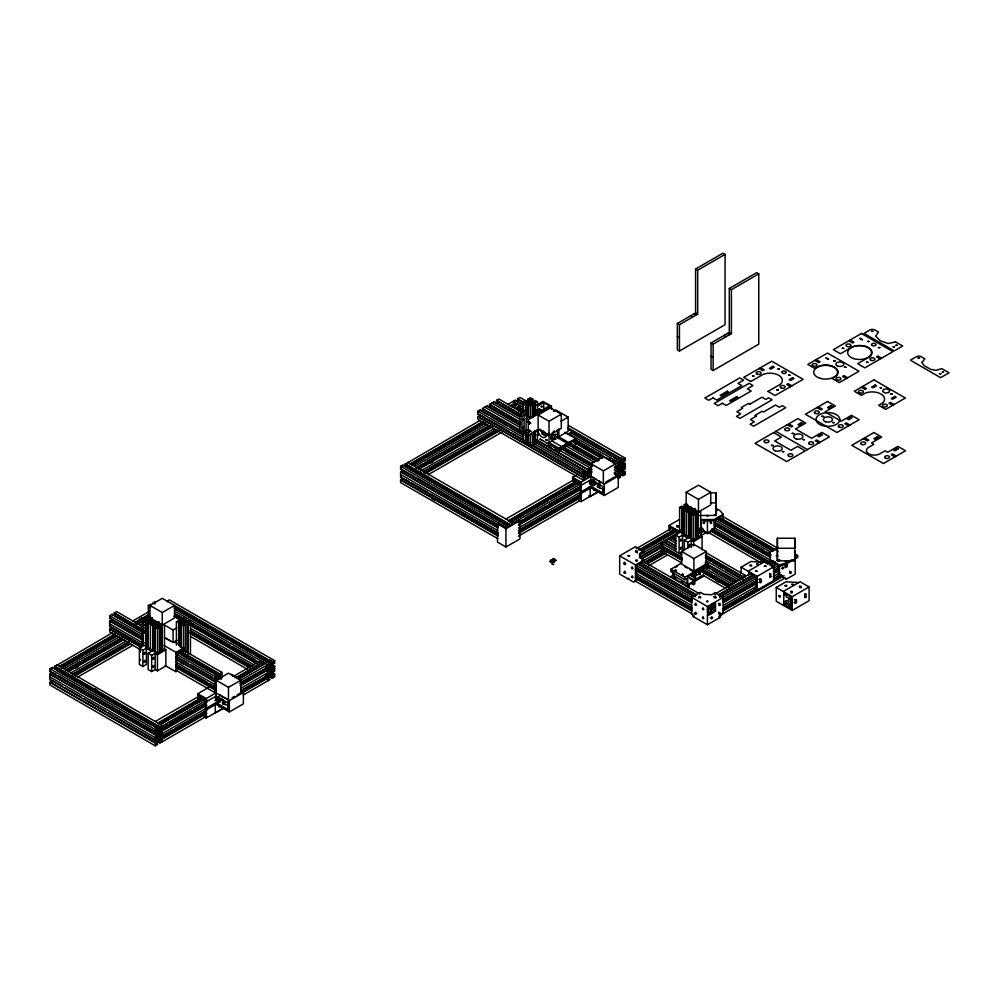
<?xml version="1.0" encoding="UTF-8"?>
<svg xmlns="http://www.w3.org/2000/svg" width="999" height="999" viewBox="0 0 999 999"><rect width="100%" height="100%" fill="white"/><g stroke="black" fill="none" stroke-linecap="round" stroke-linejoin="round"><path stroke-width="1.5" d="M142.358 644.917L142.358 632.941L144.768 631.555M174.138 607.991L270.005 663.348L269.031 665.047L270.08 665.634L273.239 662.624L162.263 598.339L149.975 605.431L149.987 622.227M162.263 625.099L162.263 612.537L174.55 605.431L174.55 618.006L162.263 625.099L149.475 617.594L138.574 623.488M173.077 642.569L173.077 630.007L176.761 627.872M184.49 650.786L184.49 647.539L176.061 652.397L176.061 671.865L165.272 665.634M176.761 670.641L176.761 652.809M197.752 698.214L197.752 693.718L208.529 687.487M198.451 697.901L198.451 694.929M205.469 716.82L205.469 698.988M203.771 716.658L206.169 718.044L206.169 698.588L216.009 692.906L229.345 700.611L243.381 692.507L243.381 703.858L229.345 711.962L216.009 704.258M215.297 697.564L216.009 700.811L216.009 697.976L218.631 696.453M206.169 701.822L216.009 696.153L216.009 692.906M216.184 692.806L216.184 680.244L228.471 673.139L240.759 680.244L240.759 692.806L237.063 694.929M216.184 680.244L228.471 687.337L228.471 699.899L219.867 694.929M229.345 711.962L229.345 700.611M239.872 681.281L239.872 679.12L231.456 674.263M575.686 444.068L575.686 438.511L558.841 448.239L549.013 442.557L549.013 433.316M549.013 442.557L551.823 440.934L551.823 433.279M557.43 429.657L557.43 437.699L558.841 436.888L568.668 442.557M558.841 451.011L558.841 448.239M558.841 436.888L558.841 428.846M559.54 451.348L559.54 448.638M563.224 446.516L563.224 445.704M565.684 445.092L565.684 444.28M553.434 411.426L555.856 410.027L568.144 417.12L568.144 431.306L559.677 436.201M572.627 480.269L572.627 477.285L576.673 474.95M573.339 481.468L573.339 478.496M574.987 443.781L574.987 439.722L559.365 448.738L559.365 450.362L564.11 448.638L564.11 447.627L566.733 446.103L566.733 444.48M580.357 500.387L580.357 482.554M578.646 500.212L581.056 501.598L581.056 482.142L590.884 476.473L604.233 484.165L618.269 476.061L618.269 487.412L604.233 495.516L590.884 487.824L590.884 486.201L602.822 493.094L602.822 486.6L590.884 479.707L581.056 485.389M590.884 481.53L590.184 481.131L590.884 484.378L590.884 481.53L593.518 480.019M590.884 479.707L590.884 476.473M615.646 476.373L615.646 463.798L603.346 456.705L591.058 463.798L591.058 476.373L595.978 479.208M603.346 483.466L603.346 470.891L591.058 463.798M604.233 495.516L604.233 484.165M643.543 552.584L643.543 551.373L635.464 546.703L619.667 555.831L619.667 574.075L633.703 582.18L636.513 580.556L636.513 574.475M644.243 561.101L644.243 559.877L640.734 557.854L640.022 553.396L643.543 551.373M677.334 336.688L677.334 349.837L679.432 351.049L725.074 324.7L725.074 254.408L722.976 253.197L695.591 269.006L695.591 312.937L677.334 323.489L677.334 336.688L679.432 337.912L679.432 351.049M684.24 507.867L684.24 504.757L685.676 504.445L698.463 511.95L710.751 504.857L710.751 492.282L698.463 485.189L686.176 492.282L686.188 505.956L684.078 507.18L681.992 507.18L681.992 506.056L679.607 507.43L679.607 532.38M698.463 511.95L698.463 499.375L710.751 492.282M710.476 531.768L707.429 533.528L707.429 519.93M711.038 356.156L711.038 369.293L713.136 370.504L758.778 344.156L758.778 273.863L756.68 272.652L729.295 288.461L729.295 332.405L711.038 342.944L711.038 356.156L713.149 357.367L713.136 370.504M715.159 593.93L715.159 592.719L723.239 597.377L723.239 611.563L719.717 617.644L707.429 624.737L693.393 616.633L691.633 613.598L691.633 597.377L700.411 592.307L703.92 594.343L711.65 594.742L715.159 592.719M699.712 515.509L716.121 515.434L716.121 492.844L710.326 492.844M770.279 563.598L770.279 560.889M770.279 553.196L770.279 551.972L778.109 547.452M794.767 538.249L794.767 560.839L777.384 560.839L777.384 538.249L794.767 538.249L794.767 548.276L777.384 548.276L777.384 538.249M794.155 559.677L795.204 561.913L795.204 574.075L786.425 579.133L778.358 573.663L778.358 565.559L771.328 561.5M785.027 564.135L785.027 567.782L787.137 566.57L787.137 562.924M778.358 573.663L779.407 574.275L779.407 566.158L786.076 564.135L786.076 562.924L779.407 564.947L770.279 559.677M154.907 604.108L154.92 602.909L152.959 602.909L155.345 601.523M157.005 626.286L157.03 621.952L154.608 621.69L154.608 624.812M182.992 623.438L182.48 618.818L181.044 619.118L181.044 622.24M529.957 404.982L529.458 398.801L528.009 399.101L528.009 402.222M553.97 561.525L554.395 560.914L552.959 562.762L551.698 562M553.958 559.989C549.937 558.953 555.007 560.576 554.008 562.15M676.261 570.367C672.102 571.628 678.646 571.341 675.424 570.117M682.317 575.087C680.019 574.313 685.589 575.511 682.454 574.175M675.112 570.991L676.136 570.591M529.408 423.788L529.957 422.565L528.971 423.751M529.707 430.806C530.619 431.855 529.595 429.395 528.733 431.056M529.982 430.844L529.033 432.018L529.857 431.068M674.887 570.304L674.962 571.128M676.335 570.616L674.737 570.816M682.729 574.225C683.004 576.073 682.367 574.662 683.154 574.65M555.344 559.765L551.873 562.312L552.959 562.762M552.222 562.1L551.773 562.325M529.857 422.964L529.158 422.402L529.882 422.415M552.085 562.2L552.959 562.362M789.897 572.852L790.646 573.538L791.42 572.202L790.846 571.678L789.784 572.789L789.784 571.066M152.335 618.006L152.36 621.291M546.091 440.172L546.066 439.523M547.002 440.097L546.416 440.646M632.255 566.92C633.741 572.015 629.32 565.259 632.804 568.331M632.33 575.899C633.578 580.731 629.47 574.4 632.829 577.185M703.184 607.867C704.657 612.961 700.237 606.206 703.721 609.278M703.184 616.783C704.682 622.027 700.224 615.022 703.721 618.194M529.732 422.302L528.683 423.064L529.907 422.577M529.882 430.519C527.659 431.218 530.756 429.682 529.17 432.005M529.92 422.877L529.083 423.776L529.807 422.54M529.695 431.543L529.07 432.018M681.768 581.98L682.879 582.342L682.879 581.605M682.03 575.099L683.241 574.949L682.929 574.275M801.011 587.862L800.486 587.337M140.359 651.223L140.359 652.235M140.359 659.328L140.359 660.339M528.733 423.264L529.183 422.39M528.733 431.368L529.72 430.419M554.395 561.775L554.008 560.938M683.328 574.825L682.704 575.087M529.557 423.226L529.695 422.552L529.545 423.214M529.557 431.331L529.545 431.318M745.316 576.923L744.655 575.199L743.905 575.899M528.808 423.027L529.757 422.352M703.733 522.477C703.945 526.011 706.243 519.255 702.834 523.176M703.771 522.489L703.771 521.228M719.168 613.274L718.855 612.1M719.23 613.311C719.043 616.77 721.753 610.539 718.855 613.661M544.555 432.067L542.932 431.131M50.937 674.7L51.973 672.889L157.293 733.691L155.732 735.813L155.732 734.677L49.95 674.138L49.95 679.645L159.915 743.131L206.855 716.021M50.937 682.804L51.973 680.993M111.651 619.78L110.614 621.59L109.64 621.028L109.64 626.535L140.697 644.467M157.205 741.046L159.915 742.607L160.889 742.032L159.84 740.833L157.73 742.057L156.681 743.855L157.667 744.43L155.27 745.803L49.95 685.002L49.95 682.242L155.732 742.781L155.732 743.918L157.293 741.807L157.293 739.372L156.256 738.748L155.27 740.459L155.732 734.677M265.372 668.256L268.082 669.817L268.082 670.953L269.643 668.831L269.643 666.395L268.606 665.784L268.082 667.22L240.609 683.079M265.372 676.36L268.082 677.921L268.082 679.058L269.643 676.935L269.643 674.512L268.606 673.888L268.082 675.324L240.609 691.183M401.586 472.252L402.622 470.442L498.489 525.786M478.821 417.12L479.857 415.309L528.471 443.369M517.957 401.423L518.993 399.612M590.184 473.301L590.184 476.061L587.799 477.447L588.786 475.736L587.724 475.149L585.626 476.373L584.565 478.171L585.551 478.733L583.166 480.119L477.834 419.305L477.834 416.546L584.153 477.934L585.189 473.676L584.153 473.064L583.166 474.762L531.855 445.142M616.033 465.809L618.731 467.37L618.731 468.506L620.292 466.383L620.292 463.948L619.255 463.336L618.731 464.772L614.223 467.37M615.571 474.7L618.731 472.877L619.255 471.441L620.292 472.065L620.292 474.488L618.731 476.61L618.731 475.474L616.033 473.913M662.337 549.025L663.373 547.215L682.28 558.129M549.9 561.326L551.735 562.762L549.9 561.326L553.271 558.566L556.043 560.164L554.008 561.75M55.569 666.67L54.508 668.481L159.84 729.282L160.889 726.872L159.915 727.447L54.583 666.633L112.338 632.767M51.349 683.054L52.41 681.243M111.039 621.84L112.088 620.029M111.039 629.944L112.088 628.146M157.205 732.941L159.915 734.49L160.889 733.316L159.84 732.729L157.73 733.953L156.681 736.363L157.667 735.788L156.681 738.024L157.73 738.611L159.84 737.399L160.889 734.977L159.915 735.551L157.205 733.99M178.184 652.497L217.345 675.099L216.358 676.81L217.42 677.397L219.518 676.173L220.579 673.763L219.593 674.337L180.432 651.723M273.239 670.117L272.252 670.691L273.239 668.456L272.19 667.869L270.08 669.08L269.031 671.503L270.005 670.928L269.031 673.164L270.08 673.751L272.19 672.527L273.239 670.117L269.555 668.069M482.405 410.901L483.454 409.091L482.48 408.529L487.25 405.769L519.655 424.475M517.507 401.173L518.568 399.363L517.582 398.801L519.967 397.415L529.957 403.246L529.982 404.458L528.009 404.458L528.009 416.92M536.488 440.234L587.799 469.855L588.786 469.293L587.724 471.703L585.626 472.927L584.565 472.34L585.551 470.629L583.166 472.015L531.855 442.382M621.191 458.004L623.888 459.565L622.839 461.975L620.729 463.186L619.68 462.599L620.666 460.901L603.346 470.891M620.204 465.621L622.901 467.182L623.888 466.009L622.839 465.422L620.729 466.633L619.68 469.055L620.666 468.481L619.68 470.716L620.729 471.303L622.839 470.079L623.888 467.669L622.901 468.244L620.204 466.683M665.921 542.807L666.97 540.996M662.762 549.275L663.811 547.464M674 536.95L672.939 538.748L675.649 540.309M528.858 430.806L529.907 430.681M526.972 421.516L526.972 422.565M526.972 429.62L526.972 430.669M711.45 617.744C714.697 615.983 709.877 621.615 711.688 616.783M711.488 617.757L710.751 618.418M594.942 481.143L593.693 481.331L593.843 480.656M637.462 552.897L635.976 552.035M676.947 527.022L678.583 527.022M715.796 510.302L717.357 510.427L715.871 510.651M674.837 577.709L675.674 578.334L675.861 577.547M698.651 597.827C703.92 596.091 695.504 596.091 700.761 597.827M714.11 597.827L716.208 597.827M777.634 556.056L776.161 555.831L777.721 555.706M792.332 592.694L790.796 592.931M529.345 430.606L529.807 430.644M718.868 604.82C722.639 601.435 718.693 609.253 718.868 603.096M537.824 435.552L537.574 434.315M546.091 439.56L547.04 440.084M696.815 613.748L695.704 613.274L695.853 612.087M530.194 422.789L530.831 423.164L530.157 422.877M799.65 587.537L800.511 587.275M219.343 705.781L219.081 707.067L219.792 705.818M228.247 701.822L227.585 701.822L228.309 702.035M703.221 531.093L707.429 533.528L715.159 528.259L715.159 520.154L722.177 516.096M708.141 533.129L715.159 528.259M695.591 269.006L697.689 270.217L725.074 254.408M142.707 637.712L109.64 618.431L109.64 615.671L112.025 614.298L144.43 633.004M143.981 630.681L114.273 612.999L116.658 611.625L145.017 627.996M114.273 613.523L115.247 612.961L114.198 615.372L143.906 632.517M110.614 616.733L110.09 618.169L142.495 636.875M523.751 440.459L477.834 413.961L477.834 411.201L480.232 409.827L524.263 435.064M520.554 422.927L489.498 404.47L494.268 401.71L519.93 416.521M520.829 414.972L496.515 400.412L498.901 399.038L521.865 412.287M479.245 410.914L480.232 410.352L488.324 415.022M486.263 406.868L487.25 406.293L519.655 425M489.498 404.995L490.484 404.433L489.423 406.843L520.479 424.775M493.294 402.809L494.268 402.247L518.581 416.271M496.515 400.949L497.502 400.374L496.453 402.784L519.405 416.046M110.614 624.837L109.64 626.535M477.834 413.961L485.052 417.594M148.501 621.291L148.327 605.581L150.712 604.195L150.712 605.332M140.697 649.825L109.64 631.892L109.64 629.133L141.146 646.803M157.293 733.691L157.293 731.268L156.256 730.644L155.27 732.342L49.95 671.54L49.95 668.781L52.335 667.407L157.667 728.209L156.681 729.919L157.73 730.506L159.84 729.282M132.592 621.066L148.789 611.713M497.827 525.224L400.599 469.093L400.599 466.333L402.984 464.96L508.316 526.286L501.56 522.39M405.232 463.661L510.564 524.999L405.232 464.185L480.544 420.179M507.542 404.595L515.334 400.087L524.263 405.07M54.583 666.633L55.569 666.071M431.343 481.855L402.984 465.484L402.01 466.658M405.232 464.185L406.218 463.623L405.169 466.034L509.14 526.061M514.348 401.186L515.334 400.624L523.439 405.294M139.398 619.293L142.095 617.732M49.95 671.54L55.807 674.387M115.085 633.928L59.353 666.633L114.723 634.665M134.977 622.452L148.476 614.647M400.599 469.093L414.56 476.623M482.929 421.566L410.015 464.185L482.929 422.09M509.94 405.969L515.334 402.847L511.288 405.719M134.977 622.976L148.476 615.184M60.777 667.694L116.146 635.739M136.401 624.038L148.551 617.02M411.426 465.247L484.353 423.151M512.699 406.78L515.409 405.219L514.348 402.809M116.97 635.439L61.601 667.931L81.856 656.231M137.225 623.751L148.027 617.507M497.827 533.329L400.599 477.197L400.599 471.69L498.276 527.547M485.177 422.852L412.262 465.484M512.187 407.267L517.582 404.145L513.536 407.018M143.406 645.529L143.406 620.579L145.792 619.205L145.792 620.329L147.877 620.329L149.987 619.105M150.424 616.52L148.039 617.906L148.039 621.016M84.565 654.682L100.762 645.317M103.471 643.768L116.97 635.963M414.96 463.923L424.413 458.466M427.11 456.905L485.177 423.389M523.376 414.248L523.376 401.773L525.761 400.399L525.761 401.536L527.859 401.523L529.957 400.312M528.009 399.101L530.407 397.727L532.792 399.101L532.792 402.222M148.039 648.201L148.039 623.251L150.012 623.251L149.987 622.052L147.877 620.829L145.267 621.128L146.254 621.69L146.254 646.64M63.998 668.781L119.356 636.813M139.61 625.124L147.715 620.441M414.647 466.333L487.562 424.238M514.572 408.641L519.967 405.519L519.967 408.279L517.27 409.84M146.254 621.69L143.406 620.579M523.376 401.773L526.223 402.897L526.223 415.372M530.844 404.982L530.819 399.101L532.792 399.101M66.234 669.717L79.745 661.925M82.442 660.364L98.651 650.998M101.349 649.45L121.603 637.749M141.858 626.061L144.555 624.5M418.244 466.483L422.29 464.148M424.987 462.587L453.346 446.216M456.043 444.655L488.461 425.949M49.95 679.645L50.412 678.246M65.347 670.754L122.053 638.011M140.959 627.097L145.017 624.762M400.599 477.197L409.165 481.618M415.996 468.306L490.259 425.437M66.021 670.541L122.74 637.799M416.683 468.094L489.597 425.999M154.608 621.69L155.594 621.128L152.972 620.829L150.861 622.052L150.849 623.251L152.36 622.989L153.272 623.513L152.822 624.387L154.907 624.375L157.005 623.164M534.577 415.372L534.577 402.897L535.564 402.322L532.942 402.035L530.844 403.246L530.819 404.458L532.792 404.458L532.792 416.92M67.582 671.528L122.952 639.572M418.244 469.08L492.507 426.211M68.044 671.79L124.763 639.048M497.827 538.686L400.599 482.554L400.599 479.795L498.276 535.664M418.693 469.343L491.608 427.247M152.822 623.251L150.424 624.637L150.424 649.575M75.687 667.981L78.397 666.433M430.394 463.199L433.091 461.638M729.295 288.461L731.393 289.685L758.778 273.863M528.009 404.458L530.407 405.831L532.792 404.458M534.577 402.897L537.425 401.773L537.425 414.248M520.566 414.897L520.566 411.95L521.977 411.138L524.088 412.362M155.057 652.26L155.057 627.31L157.03 627.31L157.005 626.098L154.907 624.887L152.285 625.174L153.272 625.749L153.272 650.699M70.742 672.989L126.111 641.033M420.042 471.328L494.318 428.446M153.272 625.749L148.039 623.251M527.247 432.829L524.088 431.006L521.977 432.217L519.867 431.006L519.867 414.785L522.677 413.174L520.566 411.95M536.426 405.232L543.044 401.411L551.46 406.281L551.46 409.228M72.989 673.925L128.347 641.957M423.638 471.478L470.904 444.193M473.601 442.632L495.204 430.157M72.09 674.962L128.809 642.22M424.1 471.74L497.015 429.645M537.524 406.218L543.743 402.634L549.363 405.869L537.425 412.762M72.777 674.762L129.495 642.02M423.426 472.315L496.341 430.207M677.334 323.489L679.432 324.7L697.689 314.161L697.689 270.217M161.626 650.699L161.626 625.749L162.612 625.174L159.99 624.887L157.892 626.098L157.867 627.31L159.84 627.31L159.84 652.26M519.867 414.785L521.977 416.009L524.088 414.785L528.296 417.22L526.186 418.444L525.761 443.693L525.761 431.218M162.612 624.088L159.99 624.375L157.892 623.164L157.867 621.952M74.338 675.736L129.708 643.781M424.987 473.289L499.263 430.419M74.8 675.998L130.532 643.831M425.449 473.551L498.738 431.243M155.057 627.31L157.455 628.683L159.84 627.31M77.497 677.197L132.855 645.242M428.146 474.75L502.422 431.88M176.411 645.179L176.411 621.79L178.796 620.416L178.796 621.553L180.881 621.54L182.992 620.329M181.044 619.118L183.429 617.744L185.814 619.118L185.814 652.534M537.425 413.574L530.407 417.632L523.376 413.574M526.186 418.444L528.296 419.655L551.46 406.281M181.044 646.303L181.044 624.475L183.004 624.475L182.992 623.264L180.881 622.052L178.272 622.34L179.258 622.914L179.258 644.742M185.814 619.118L183.853 619.118L183.866 620.329L185.976 621.54L188.062 621.553L188.062 620.416L190.447 621.79L190.447 654.532M538.124 414.997L550.412 407.904L561.301 414.185L561.301 428.371L549.013 435.464L538.124 429.183L538.124 414.997L549.013 421.278L561.301 414.185M140.597 647.851L140.597 644.904L144.206 642.819M179.258 622.914L176.411 621.79M139.373 648.251L142.882 650.274L146.391 648.251L146.391 664.46L142.882 666.495L139.373 664.46L139.373 648.251L142.882 646.216L140.597 644.904M181.044 624.475L183.429 625.849L185.814 624.475L183.853 624.475L183.866 623.264L185.976 622.052L188.586 622.34L187.612 622.914L187.612 652.534M190.447 621.79L187.612 622.914M143.406 644.904L157.455 653.009L164.473 648.95L165.871 649.762L165.871 665.983L157.455 670.853L155.17 669.53L151.661 671.553L148.152 669.53L148.152 653.309L151.661 651.286L146.391 648.251M530.407 433.841L537.425 429.795M526.186 434.652L528.296 435.876L539.885 429.183M174.301 641.857L176.761 640.446M177.322 640.322L174.65 641.857L180.794 645.404M148.152 653.309L151.661 655.344L155.17 653.309L157.455 654.632L165.871 649.762M560.889 421.316L568.144 417.12M547.077 433.541L544.617 434.965L542.107 433.504M529.982 444.992L528.009 444.992L528.009 435.639M534.577 430.956L534.577 443.431L535.564 442.869M532.792 432.517L532.792 444.992L530.407 446.366L530.407 433.891M534.577 443.431L537.425 442.32L537.425 429.845M711.038 342.944L713.136 344.156L731.393 333.616L731.393 289.685M567.444 434.353L572.352 431.518L572.352 433.129L569.717 434.652L569.717 435.664M175.799 653.87L214.96 676.485L217.345 675.099M219.967 678.87L219.967 676.435L220.991 674.612L221.978 675.187L221.978 672.427L219.593 674.337M175.799 659.228L215.946 682.404M590.184 470.716L590.184 467.957L587.799 469.855M215.946 685.651L214.96 687.349L175.799 664.735M155.27 721.478L199.837 695.754M233.591 676.261L260.602 660.676M518.568 519.842L519.967 520.654L519.967 538.898L505.931 547.002L497.502 542.145L497.502 523.901L498.901 523.089M505.931 519.03L573.438 480.057M608.553 459.79L611.251 458.229M201.236 697.702L157.667 723.388L200.874 698.438M235.976 677.647L262.987 662.05L237.325 677.397M575.836 481.431L508.316 520.941M610.938 461.163L613.636 460.127L612.662 459.565M175.799 667.332L215.946 690.509M583.616 477.097L583.166 480.119M535.589 441.783L590.646 474.175L590.646 473.039L589.198 475.012L588.174 474.388L588.174 471.953L589.198 470.142L589.735 470.979L590.646 470.454L590.646 469.318L592.207 469.63M509.665 520.167L575.836 481.955M750.773 381.506L763.099 374.388A12.413 7.168 0 0 1 778.733 375.287A12.413 7.168 0 0 1 780.306 384.315L767.969 391.433M159.078 724.45L202.298 699.5M238.749 678.458L263.062 664.422L262 662.624M509.74 522.002L577.247 483.029M204.47 698.426L159.915 724.687L169.355 719.23M238.224 678.945L265.235 663.348L239.573 678.683M579.432 481.955L510.564 522.24L524.063 514.448M613.186 462.462L615.884 460.901L613.186 462.987M172.065 717.669L193.669 705.194M196.366 703.633L201.773 700.511M526.76 512.887L548.376 500.412M551.073 498.851L567.27 489.498M569.979 487.937L578.071 483.254M49.95 668.781L155.27 729.595L157.667 728.209M206.855 699.812L159.915 727.447M228.471 687.337L270.005 663.348M269.555 676.71L272.252 678.271L274.638 676.885L274.638 674.138L273.664 675.836L272.627 675.212L272.627 672.789L273.664 670.966L274.638 671.54L274.638 666.021L273.664 667.732L272.627 667.107L272.627 664.672L273.664 662.861L274.638 663.436L274.638 660.676L272.252 662.05L273.239 662.624M580.469 484.103L505.931 527.147L400.599 466.333M571.528 432.355L625.299 463.573L624.313 465.284L623.276 464.66L623.276 462.225L624.313 460.414L625.299 460.989L625.299 458.229L622.901 460.127L623.888 459.565M497.502 523.901L505.931 528.758L519.967 520.654M167.245 724.912L162.3 728.296L162.3 725.536L56.968 664.722M169.942 723.351L191.546 710.876M194.243 709.315L205.045 703.084M240.16 682.816L267.62 667.482L267.62 664.722L174.45 610.938M519.243 521.678L521.94 520.129M524.65 518.568L546.253 506.093M548.951 504.532L578.658 487.387M206.855 702.572L161.838 728.558L161.314 727.722L160.277 731.967L161.314 732.592L161.838 731.156L206.855 705.157M518.344 522.727L580.469 486.863M589.922 481.406L592.619 479.845M206.194 703.134L160.277 729.645L161.314 731.455M239.947 683.641L265.597 668.831L267.17 670.953L267.17 669.817L240.16 685.401M519.03 522.514L581.143 486.65M589.248 481.98L593.294 479.632M161.838 730.619L206.406 704.894M519.243 524.275L581.356 488.411M589.46 483.741L593.506 481.406M615.122 468.931L617.819 467.37L617.819 468.506M214.96 700.486L217.932 698.888M240.609 685.676L268.082 669.817M518.344 525.324L580.831 489.248M589.922 484.003L592.819 482.455M614.223 469.967L618.731 467.37M590.884 484.378L593.518 482.854M157.667 736.325L155.27 737.699L49.95 676.885M159.915 735.027L222.39 698.95M240.609 688.423L270.005 671.453M272.252 670.154L274.638 668.781M518.344 528.084L580.469 492.22M581.056 491.87L595.991 483.254M614.223 472.727L620.666 469.006M622.901 467.707L625.299 466.333M219.193 702.21L215.297 704.457L215.297 712.974L224.375 707.742M206.169 709.939L214.773 704.969M581.056 493.494L589.66 488.523M163.187 735.351L172.64 729.894M175.349 728.346L206.406 710.414M242.857 689.36L267.62 675.586L267.62 670.079M519.243 529.795L580.007 494.705M206.855 710.676L161.838 736.663L161.314 735.838L160.277 740.084L161.314 740.696L161.838 739.26L206.855 713.274M518.344 530.831L580.469 494.98M206.194 711.238L160.277 737.749L161.314 739.56M241.296 690.971L265.597 676.935L266.633 678.758M519.03 530.619L581.143 494.767M222.677 703.246L224.775 702.035L224.775 704.457L223.376 703.646M232.155 697.777L234.615 696.353M597.564 486.8L599.662 485.589L599.662 488.024M605.806 482.042L614.41 477.072M161.838 738.736L206.406 712.999M241.508 692.732L267.17 677.921L267.17 679.058M519.243 532.392L581.356 496.528M155.732 742.781L155.27 745.803M241.97 692.994L268.082 677.921M518.344 533.429L580.831 497.352M615.571 474.175L618.731 475.474M620.204 474.263L622.901 475.824L625.299 474.438L625.299 471.69L624.313 473.389L623.276 472.764L623.276 470.342L624.313 468.519L625.299 469.093L625.299 463.573M269.555 676.186L272.252 677.747L273.239 677.172L272.19 675.973L270.08 677.197L269.031 678.995L270.005 679.57L243.319 694.979M620.204 473.738L622.901 475.299L623.888 474.725L622.839 473.526L620.729 474.75L619.68 476.548L620.666 477.122L618.269 478.496L618.269 475.736M518.344 536.188L580.469 500.324M206.169 718.044L223.701 707.929M581.056 501.598L597.24 492.257M749.837 404.158L761.9 397.19L765.758 399.425L768.568 397.802L772.077 399.825L739.997 418.356L736.488 416.321L740.696 413.886L736.837 411.663L742.694 408.279L741.345 407.492L748.363 403.446L749.774 404.258M588.786 495.729L590.184 496.54L599.263 491.296M756.318 416.146L750.461 419.53L754.32 421.753L750.112 424.188L753.621 426.211L785.701 407.692L782.192 405.669L779.382 407.28L775.524 405.057L763.461 412.013L761.987 411.313L754.969 415.359L756.368 416.171M832.13 378.446L836.026 376.186A12.413 7.168 0 0 0 834.465 367.157A12.413 7.168 0 0 0 818.83 366.258L814.922 368.506L807.829 364.423L827.484 353.072L858.978 371.253L839.322 382.605L832.304 378.546M552.996 559.952L554.133 559.527L556.043 560.576M774.749 431.943L797.914 418.569L805.706 423.064L795.479 428.971L811.625 438.299L821.865 432.392L829.52 436.813L806.343 450.187M865.084 389.36L866.433 388.586L862.674 386.413M684.24 504.757L686.625 503.371M684.24 535.052L684.24 510.102L686.201 510.102L686.188 508.903L684.078 507.679L681.468 507.979L682.454 508.541L682.454 533.491M682.454 508.541L679.607 507.43M690.809 508.541L691.783 507.979L689.173 507.679L687.062 508.903L687.05 510.102L688.561 509.84L689.472 510.364L689.01 511.238L691.108 511.226L693.206 510.014L693.231 508.803L690.809 508.541L690.809 511.663M689.01 510.102L686.625 511.488L686.625 536.426M691.258 539.11L691.258 514.16L693.231 514.16L693.206 512.949L691.108 511.738L688.486 512.025L689.472 512.599L689.472 537.549M689.472 512.599L684.24 510.102M668.993 530.119L668.993 525.524L679.357 519.53M697.826 537.549L697.826 512.599L698.813 512.025L696.191 511.738L694.093 512.949L694.068 514.16L696.041 514.16L696.041 539.11M636.251 548.688L672.702 527.634M691.258 514.16L693.656 515.534L696.041 514.16M638.636 550.062L675.087 529.02M639.984 549.812L675.087 529.545M641.408 550.874L676.51 530.606M642.232 550.586L677.334 530.307M642.232 551.111L677.334 530.844M676.798 534.702L676.798 531.755L680.406 529.67M639.223 555.082L677.022 533.254M681.605 557.554L661.35 545.866L661.35 543.106L663.748 541.733L675.898 548.751M675.449 546.416L665.996 540.434L670.766 537.674L676.161 540.796M675.711 538.461L673.014 536.9L675.399 535.002M675.574 551.311L675.574 535.102L679.083 533.066L676.798 531.755M662.762 542.819L663.748 542.257L675.898 549.275M665.996 540.958L666.97 540.397M669.78 538.773L670.766 538.199L676.161 541.321M673.014 536.9L674 536.338M640.109 556.793L660.364 545.092M639.223 557.829L662.175 544.58M671.628 539.123L674.325 537.562M661.35 545.866L680.719 556.518M641.458 558.603L663.061 546.128M675.574 535.102L679.083 537.125L682.592 535.102L687.861 538.136L684.34 540.159L684.34 550.486M641.92 558.866L663.523 546.391M681.605 562.912L661.35 551.211L661.35 548.463L682.067 559.89M619.667 555.831L635.464 564.947L644.243 559.877M707.429 533.491L700.761 528.871L700.761 519.542L714.11 519.542L723.239 514.273L719.717 510.427L715.858 508.191M643.269 560.851L662.175 549.937M643.543 561.5L636.513 565.559L636.513 573.663M699.525 529.458L702.222 527.909M645.516 561.775L663.061 551.648M699.525 530.594L702.222 529.033M644.617 562.824L663.523 551.91M699.987 530.856L702.684 529.308M645.304 562.612L664.21 551.698M699.312 531.431L703.358 529.095M646.865 563.598L664.422 553.458M699.525 533.191L703.571 530.856M647.315 563.861L666.221 552.947M699.987 533.454L704.395 530.906M684.34 540.159L687.861 542.195L691.37 540.159L693.656 541.483L702.072 536.613L702.072 549.887M648.676 565.834L667.569 554.92M699.987 536.213L706.73 532.317M627.734 578.733L628.796 578.121M681.63 551.473L693.918 544.38L706.206 551.473L706.206 564.035L693.918 571.128L681.63 564.035L681.63 551.473L693.918 558.566L706.206 551.473M687.075 583.391L673.026 575.287L670.928 576.498L684.964 584.615L687.075 583.391L687.075 578.533L684.964 579.745L670.928 571.64L670.928 569.205L681.218 563.261M674.899 567.719L677.247 566.371M670.928 569.205L684.964 577.31L708.141 563.936L708.141 568.106M692.157 573.563L694.792 575.087L695.504 572.852L707.429 565.958L707.429 568.556M695.504 577.509L690.234 574.475L689.535 574.875L694.792 577.922L695.504 577.509L695.504 579.345L703.458 574.75M694.792 577.922L694.792 580.556L687.774 584.615L687.774 576.498L694.792 572.452L694.792 575.087M685.901 586.5L687.774 585.426L687.774 587.849L689.185 587.037L689.185 584.615L693.393 582.18L693.393 584.615L690.833 583.141M689.685 578.421L694.792 581.368L704.133 575.973M693.393 584.615L694.792 583.803L694.792 581.368M741.133 573.301L741.133 567.182L750.973 561.5L763.611 562.312M748.164 571.228L765.009 561.5L773.963 566.67L773.963 580.456L757.117 590.184L754.557 588.711M701.86 566.495L731.568 583.641L733.965 582.267L732.979 583.965M739.997 579.919L740.983 578.209L736.213 581.493L737.187 580.931L705.144 563.036M705.419 555.619L744.218 577.484L705.419 555.082M714.884 594.093L751.348 573.039M767.557 563.686L772.951 560.564M718.631 594.692L752.746 574.987M769.942 565.059L775.336 561.95M718.631 595.217L753.733 574.949M771.29 564.81L775.336 562.474M719.517 596.765L755.981 575.711M771.365 566.658L776.235 564.023M719.517 597.29L754.632 577.022M772.19 566.883L774.887 565.334M741.133 567.182L757.117 576.398L773.963 566.67M636.251 565.397L707.429 606.505L757.017 577.872M773.226 568.518L778.621 565.397M781.655 564.872L779.407 566.158L779.407 564.947M693.393 616.633L694.442 616.033M785.376 563.523L791.233 559.952M795.092 557.717L797.664 556.231M714.697 603.396L714.697 607.255L713.998 607.654L712.262 606.655L712.262 603.821L714.697 604.407M722.801 599.862L753.858 581.93M774.113 570.229L778.171 567.894M784.327 564.547L786.425 563.324L787.137 566.57M723.264 600.124L757.017 580.631M773.226 571.278L778.621 568.156M712.262 606.655L714.697 607.255M722.589 600.686L756.355 581.193M761.325 579.445L759.215 579.445L761.325 579.445L761.325 582.28L759.215 582.28L761.325 582.28M773.9 571.066L779.307 567.944M786.076 564.135L797.664 557.442L797.664 555.419L795.092 553.933M710.776 611.263L713.049 612.587L709.54 608.728L707.429 609.952L710.951 613.798L707.517 611.825M769.754 574.575L770.803 573.963L770.803 576.81L769.754 577.41L769.754 573.364M722.801 602.447L756.568 582.966M774.113 572.827L778.171 570.491M723.264 602.709L757.392 583.016M773.226 573.876L778.621 570.754M723.264 605.469L757.017 585.976M773.226 576.623L779.969 572.727M715.509 611.163L708.491 615.222L708.491 607.105L715.509 603.059L715.509 611.163L709.19 607.517M724.15 607.18L741.708 597.052M744.405 595.491L753.858 590.034M774.113 578.346L779.52 575.224M723.264 608.229L757.017 588.736M773.226 579.383L781.33 574.7M722.589 608.791L757.704 588.523M773.9 579.17L780.656 575.274M722.801 610.564L782.217 576.261M723.264 610.826L784.028 575.736M719.205 615.921L785.376 577.722M783.266 591.495L800.124 581.768L809.078 586.937L809.078 600.724L792.219 610.451L776.248 601.236L776.248 587.449L786.076 581.768L798.713 582.579M776.248 587.449L792.219 596.665L809.078 586.937M784.677 601.635L786.076 600.824M788.611 599.363L791.133 597.902M791.57 598.264L783.79 602.747L786.425 604.27L786.425 603.259L791.345 600.424M794.33 599.712L796.44 599.712L796.44 602.547L794.33 602.547L796.44 602.547M804.857 594.842L805.918 594.243L805.918 597.077L804.857 597.689L804.857 593.631L805.918 594.243M786.425 603.259L788.536 604.47L792.219 602.347M788.536 604.47L788.536 605.481L792.219 603.359M553.583 562.012L552.272 561.962M593.831 484.89L594.018 485.726L594.917 485.052M602.959 490.159L602.959 490.959M219.855 699.799L218.806 699.799M777.809 550.824L777.809 551.91M777.809 559.74C775.836 560.851 780.244 561.513 779.22 559.952M794.642 555.506L796.003 555.831L794.642 556.156M794.642 556.718L795.978 556.93M707.829 608.928L707.829 608.129M552.971 432.692L554.482 430.969L552.522 432.792M555.282 434.165L555.956 434.453M781.668 568.556C785.601 564.785 781.305 572.215 782.617 566.92M895.191 341.995L888.173 343.531L880.369 340.784L875.561 336.101L878.483 332.043L874.874 329.97A3.472 2.01 0 0 0 869.954 329.97L863.985 333.416L894.255 350.886L902.684 346.016L895.491 341.87M550.924 436.75L551.798 437.849L550.924 437.612M624.899 562.125L624.612 563.186L625.824 564.073M624.899 571.041C625.461 576.348 621.653 569.717 625.824 572.989M695.816 603.071C696.353 608.329 692.594 601.773 696.753 605.019M779.932 559.977L779.295 559.964M792.931 559.952L792.232 559.977M553.758 564.46L552.122 564.41M635.976 560.951C640.609 559.702 632.417 559.702 637.062 560.951M785.676 561.913L786.475 561.913M228.259 706.555L228.259 707.442M706.693 601.698C709.989 601.935 706.118 599.75 707.042 601.623M675.486 571.141L675.299 571.041M682.504 575.187L682.305 575.174M693.718 576.972L694.717 577.41L693.718 577.859M791.707 601.947L790.796 601.423L791.707 601.123M219.33 697.04L218.594 697.464L219.33 697.901M525.761 442.07L527.859 442.058M535.039 442.557L532.942 442.569L532.942 433.216M710.326 502.872L716.121 502.872L716.121 492.844M700.761 520.766L714.11 520.766M532.942 442.058L535.039 442.07M525.761 442.557L527.859 442.569L527.859 434.777M691.258 507.18L689.173 507.18L687.062 505.956L687.05 504.757M541.895 431.443L542.694 432.43L541.895 432.505M537.699 435.576L537.05 435.077M554.982 435.914L555.369 435.04L554.433 435.114M711.85 523.151C708.066 519.23 711.887 526.598 710.901 521.977M715.709 514.335L715.933 515.322L714.11 515.047M850.161 339.972L854.02 342.207L852.634 343.007L848.775 340.784M881.655 358.154L877.896 355.994L876.51 356.793L880.269 358.966M816.208 359.578L820.067 361.813L818.681 362.612L814.809 360.377M847.689 377.759L843.943 375.599L842.557 376.398L846.303 378.559M894.167 404.595L890.309 402.372L888.923 403.171L892.781 405.394M861.288 387.212L865.047 389.385M695.591 312.937L697.689 314.161M729.295 332.405L731.393 333.616M693.83 313.961L695.941 315.172M727.534 333.416L729.645 334.628M690.321 315.984L692.432 317.195M724.025 335.439L726.136 336.663M760.476 367.707L764.235 369.88L762.886 370.666L759.09 368.506M791.97 385.889L788.111 383.666L786.725 384.465L790.584 386.688M818.331 406.78L822.339 409.091L820.953 409.89L816.945 407.58M849.937 425.025L846.215 422.877L844.829 423.676L848.551 425.824M864.747 437.824L868.755 440.134L867.369 440.934L863.361 438.623M896.353 456.068L892.631 453.921L891.245 454.72L894.954 456.868M750.599 381.406L743.681 377.41L771.765 361.201L803.146 379.32L775.062 395.529L768.144 391.533M788.735 423.876L792.744 426.186L791.358 426.985L787.349 424.675M820.341 442.107L816.62 439.972L815.234 440.771L818.955 442.919M775.798 431.343L807.404 449.587M537.425 401.773L535.039 400.399L535.039 401.536L532.942 401.523L530.844 400.312M686.176 492.282L698.463 499.375M568.581 425.487L625.299 458.229M526.223 402.897L525.237 402.322L527.859 402.035L527.859 417.619M721.915 515.946L777.272 547.902M517.582 398.801L524.338 402.697M536.488 409.715L540.534 412.05M567.544 427.647L623.888 460.177M517.582 399.325L524.338 403.221M536.488 410.239L539.185 411.8M567.544 428.171L622.901 460.127M568.468 429.27L572.352 431.518M719.517 517.32L776.235 550.062M718.169 517.07L774.887 549.812M572.052 433.366L611.213 455.969M613.91 457.53L620.666 461.426M718.106 518.918L773.463 550.874M717.282 518.618L772.639 550.586M717.282 519.143L749.687 537.849M752.384 539.41L772.639 551.111M512.949 401.473L523.751 407.704M569.667 434.215L618.269 462.275L617.819 464.772M564.91 432.28L575.686 438.511M621.191 465.059L623.888 466.62M518.993 406.581L519.517 408.017M714.884 519.992L770.254 551.96L770.279 561.301M520.154 407.867L524.213 410.202M575.524 439.822L589.023 447.627M591.72 449.175L602.522 455.419M606.331 457.817L614.76 462.687M518.344 407.342L523.751 410.464M575.062 440.084L610.177 460.364M620.204 466.158L623.888 468.281M519.018 407.917L524.425 411.039M574.375 439.872L602.734 456.256M617.594 464.822L620.292 466.383M696.191 511.226L694.093 510.014L694.068 508.803M716.695 523.264L751.81 543.543M754.507 545.092L763.96 550.549M766.658 552.11L770.704 554.457M697.826 512.599L700.674 511.488L700.674 536.426M714.884 522.752L770.254 554.72M517.457 408.903L522.852 412.013M575.524 442.42L602.522 458.017M715.559 523.326L770.916 555.282M620.142 468.531L622.839 470.079M518.344 409.94L522.402 412.275M574.7 442.47L602.072 458.279M615.571 466.071L619.255 468.194M622.589 470.129L625.299 471.69M571.828 441.133L601.535 458.291M518.993 411.438L519.517 410.614M715.346 525.087L770.704 557.042M714.522 525.137L770.254 557.317M496.515 400.412L520.829 414.448M569.43 442.52L599.138 459.665M569.43 443.044L599.138 460.189M714.884 528.109L770.254 560.064M554.882 436.226L567.27 443.369M566.67 443.331L597.727 461.263M617.819 472.877L618.269 467.632M567.182 443.818L596.89 460.964M617.594 472.939L620.292 474.488M567.182 444.343L569.892 445.904M572.589 447.452L594.193 459.927M712.649 529.033L769.355 561.775M712.187 529.308L770.254 562.824M711.513 529.095L769.567 562.612M553.221 437.899L555.856 439.423L555.856 438.611L553.396 440.022L550.761 438.511M491.883 403.097L520.242 419.468M566.146 445.966L594.505 462.337M614.273 473.751L618.269 476.061M711.3 530.856L768.006 563.598M710.476 530.906L767.557 563.861M489.498 404.47L520.554 422.402M563.761 447.352L592.12 463.723M551.823 440.934L561.65 446.615M563.761 447.877L592.12 464.248M708.141 532.317L760.801 562.724M562.337 448.938L592.045 466.096M700.761 528.871L699.712 528.259L706.73 533.129M561.513 448.651L592.569 466.583M565.571 451.511L591.221 466.321M780.694 575.824L786.425 579.133M484.865 407.142L519.967 427.422M540.222 439.11L544.28 441.446M546.977 443.007L549.675 444.567M553.733 446.903L556.431 448.464M559.128 450.025L590.184 467.957M539.922 439.135L542.519 440.634M545.104 442.132L558.066 449.612M548.276 445.904L550.973 447.465M555.019 449.8L557.729 451.361M482.48 408.529L524.338 432.692M536.488 439.71L588.786 469.905M588.149 469.717L592.207 472.065M482.48 409.053L524.338 433.216M702.072 536.613L700.674 535.801L693.656 539.86L679.607 531.755M769.754 576.198L770.803 576.81M804.857 596.465L805.918 597.077M587.936 471.478L590.646 473.039M491.033 416.583L507.23 425.936M509.94 427.497L523.439 435.302M536.938 443.094L585.551 471.153M587.936 472.614L590.646 474.175M598.438 480.619L600.899 482.042M477.834 411.201L523.751 437.712M586.076 474.787L588.786 476.348M532.792 444.992L532.33 433.816M487.749 419.155L509.353 431.63M512.05 433.179L524.213 440.197M526.91 441.758L529.607 443.319M532.305 444.88L583.616 474.5M526.448 442.02L529.158 443.581M585.102 475.886L587.799 477.447M531.168 444.93L585.189 476.111M668.993 525.524L677.946 530.694M525.237 442.869L526.223 443.431M677.422 531.605L670.042 527.347L670.042 530.182M477.834 416.546L584.153 477.934M783.79 594.642L786.425 596.166L786.425 597.177L791.171 598.901M706.455 552.934L745.616 575.536L743.231 577.447M572.627 477.285L581.056 482.142M588.786 487.212L590.184 488.024L590.184 496.54M673.014 536.376L675.711 537.937M705.344 557.454L743.156 579.283M788.536 605.481L791.171 607.005M705.868 557.942L740.983 578.209M705.868 558.466L709.927 560.814M712.624 562.375L722.077 567.832M724.774 569.38L740.983 578.746M580.357 486.8L581.056 487.212M668.381 539.048L676.485 543.731M706.193 560.876L738.598 579.595M580.357 489.647L581.056 490.047M705.581 562.462L708.141 563.936M665.996 540.434L676.423 546.453M707.854 565.122L736.213 581.493M705.606 565.896L734.789 582.567M705.606 566.421L709.652 568.768M712.349 570.317L733.965 582.792M661.35 543.106L681.605 554.795M702.322 568.993L711.775 574.45M714.472 575.998L729.332 584.577M701.86 569.255L730.219 585.626M701.186 569.043L729.545 585.414M699.625 570.029L729.332 587.175M661.35 548.463L681.605 560.152M699.163 570.292L728.508 587.225M715.821 580.519L718.531 582.067M696.465 571.49L700.511 573.826M703.221 575.387L726.173 588.636M684.577 566.545L687.137 568.031M689.685 569.505L693.518 571.715M687.137 576.136L694.792 580.556M641.92 560.564L699.987 594.093M640.883 562.724L696.241 594.692M640.883 563.249L696.241 595.217M638.636 564.023L695.341 596.765M639.984 565.334L692.644 595.729M709.802 607.055L713.823 609.378M708.491 608.116L709.54 608.728M636.7 567.894L675.861 590.496M678.558 592.057L692.07 599.862M636.251 568.156L691.608 600.124M635.564 567.944L692.282 600.686M718.668 617.045L719.717 617.644M635.352 569.705L692.07 602.447M636.251 570.754L691.608 602.709M636.251 573.513L691.608 605.469M636.7 575.998L692.07 607.966M636.251 576.261L691.608 608.229M635.564 576.048L692.282 608.791M635.352 577.822L692.07 610.564M636.251 578.858L691.608 610.826M634.902 580.831L692.956 614.36M407.629 462.275L512.949 523.089M434.041 483.416L498.863 520.829M417.257 478.184L498.276 524.962M400.599 471.69L497.827 527.822M550.611 560.114L552.672 561.301M400.599 474.438L497.827 530.569M411.863 483.166L428.059 492.532M430.769 494.08L498.276 533.066M498.489 533.903L402.622 478.546L401.061 480.669L401.061 479.532M400.599 479.795L497.827 535.926M432.117 498.601L434.815 500.149M274.638 660.676L169.318 599.862L166.933 601.248L167.919 601.81M269.193 659.677L271.89 661.226M173.676 605.669L272.252 662.574M174.962 608.291L272.19 664.422M271.94 664.46L274.638 666.021M175.487 609.303L209.241 628.796M211.95 630.357L228.147 639.71M230.844 641.271L252.46 653.746M255.157 655.294L270.005 663.873M262 662.012L262.987 662.574M270.542 667.507L273.239 669.068M176.261 614.21L181.656 617.332M191.109 622.789L230.27 645.391M232.967 646.952L254.57 659.427M174.45 613.686L259.515 662.812M269.555 668.606L273.239 670.729M175.112 614.26L181.868 618.156M189.972 622.839L258.841 662.599M265.584 666.495L269.643 668.831M269.555 669.13L272.252 670.691M174.9 616.021L181.656 619.917M189.76 624.6L257.28 663.573M269.48 670.966L272.19 672.527M174.088 616.071L181.206 620.179M190.285 625.424L256.818 663.836M264.922 668.518L268.606 670.641M271.94 672.577L274.638 674.138M174.301 616.52L181.681 620.779M190.659 628.396L254.121 665.034M149.975 605.431L162.263 612.537M270.542 675.611L273.239 677.172M148.327 605.581L150.712 606.955M191.109 630.893L251.873 665.971M190.659 631.156L252.772 667.02M189.972 630.943L250.737 666.021M265.584 674.6L269.643 676.935M189.76 632.704L250.524 667.794M190.659 633.753L250.062 668.056M264.922 676.623L268.606 678.758M190.659 636.5L247.365 669.255M164.473 625.037L173.077 630.007M152.36 618.169L151.373 617.594L151.373 620.716M152.972 620.329L150.861 619.105L150.849 617.906M161.626 625.749L164.473 624.637L164.473 649.575M231.98 675.374L234.49 676.822M164.51 637.424L172.29 641.92M180.07 646.403L182.667 647.901M164.91 637.861L170.617 641.158M179.733 646.415L182.43 647.976M182.817 649.825L221.978 672.427M114.273 612.999L144.955 630.719M181.418 651.773L220.579 674.375M180.369 653.571L219.518 676.173M219.28 676.223L221.978 677.784M143.082 632.754L112.025 614.298M180.881 654.582L210.589 671.728M213.299 673.289L217.345 675.636M218.818 676.485L221.528 678.046M163.923 645.391L176.061 652.397M218.818 677.622L221.528 679.183M240.722 690.958L243.381 692.507M109.64 615.671L142.045 634.39M177.61 657.142L188.411 663.386M191.109 664.947L212.712 677.422M175.799 656.63L216.983 680.594L216.983 678.159L215.946 677.534L214.96 679.245L214.96 676.485M110.09 620.766L142.495 639.472M176.261 658.965L215.409 681.568M109.64 621.028L142.045 639.735M180.307 662.437L183.004 663.998M109.64 623.788L142.045 642.494M175.799 661.987L214.96 684.59M111.438 627.06L139.798 643.431M176.261 664.472L207.317 682.404M210.015 683.965L214.061 686.301M141.359 645.042L111.651 627.884L110.09 630.007L110.09 628.87M176.473 665.309L215.622 687.911M176.261 667.07L215.409 689.685M109.64 629.133L140.697 647.065M175.799 670.092L214.96 692.694L214.96 689.947M216.009 696.153L227.934 703.046L227.934 709.527L216.009 702.634M197.752 693.718L206.169 698.588M205.469 703.246L206.169 703.646M205.469 706.081L206.169 706.493M94.73 688.673L97.427 690.234M54.583 666.108L160.889 727.484M159.59 729.332L162.3 730.881L161.838 736.138M56.394 670.267L152.26 725.624M154.957 727.185L157.667 728.733M159.141 729.595L161.838 731.156M159.141 730.731L161.838 732.279M58.504 675.948L154.383 731.305M157.205 733.466L160.889 735.589M155.794 735.052L159.84 737.399M49.95 674.138L156.256 735.514M159.59 737.437L162.3 738.998L162.3 741.758M159.141 737.699L161.838 739.26M159.141 738.835L161.838 740.396M158.192 740.471L160.889 742.032M51.761 680.157L62.562 686.4M65.26 687.961L81.468 697.314M84.166 698.875L105.769 711.35M108.466 712.899L155.732 740.197M49.95 682.242L156.256 743.618M624.775 563.411C621.84 561.088 625.399 567.082 624.737 563.436M612.662 460.177L613.711 461.975M615.821 466.633L616.87 468.444M265.16 669.08L266.221 670.891M265.16 677.197L266.221 678.995M616.258 466.383L617.295 468.194M616.258 474.488L617.295 476.311M513.936 403.658L514.972 405.469M640.496 557.579L640.022 553.396M795.379 600.324L795.379 603.159M794.767 550.811L794.767 560.839M792.219 596.665L792.219 610.451M777.384 550.811L777.384 560.839M760.276 578.833L760.276 582.892M757.117 576.398L757.117 590.184M756.056 588.361L756.056 577.01L748.688 572.752L748.688 575.586M731.568 583.641L731.568 586.401M723.239 514.273L723.239 518.194M716.121 505.407L716.121 515.434M714.11 519.542L714.11 528.871M713.998 604.82L713.998 607.654M713.136 344.156L713.149 357.367M712.961 603.408L712.961 606.243M710.526 606.942L710.526 608.004M707.429 606.505L707.429 624.737M698.289 511.725L698.289 538.236M696.191 511.738L696.191 538.236M695.579 509.065L695.579 512.187M694.592 508.503L694.592 511.625M693.918 558.566L693.918 571.128M693.656 515.534L693.656 540.484M693.656 541.483L693.656 545.904M692.707 508.503L692.707 511.625M691.72 509.065L691.72 512.187M691.72 513.898L691.72 538.836M691.37 540.159L691.37 547.539M691.258 508.803L691.258 511.925M691.108 511.738L691.108 538.236M689.173 507.679L689.173 512.362M689.01 511.725L689.01 538.236M687.861 542.195L687.861 548.089M687.574 504.445L687.574 507.567M685.676 504.445L685.676 507.567M684.964 577.31L684.964 579.745M684.702 505.019L684.702 508.129M684.702 509.84L684.702 534.79M684.078 507.679L684.078 534.19M682.592 535.102L682.592 551.311L679.083 553.334L679.083 537.125M681.992 507.667L681.992 534.178M679.432 324.7L679.432 337.912M673.726 572.452L673.726 576.498M673.026 571.64L673.026 575.287M661.813 544.467L661.813 545.604M661.813 548.189L661.813 549.325M635.464 564.947L635.464 581.168M622.901 467.182L622.901 468.244M583.166 472.015L583.166 474.762M554.383 559.215L553.733 558.828M549.013 421.278L549.013 435.464M543.743 402.634L543.743 410.002M535.039 403.159L535.039 415.634M535.039 431.218L535.039 443.693M532.942 402.035L532.942 417.619M532.33 399.363L532.33 402.485M532.33 404.183L532.33 416.658M530.407 402.397L530.407 405.519M530.407 405.831L530.407 418.306M528.471 399.363L528.471 402.485M528.471 404.183L528.471 416.658M528.471 435.377L528.471 444.73M528.296 419.655L528.296 435.876M525.761 403.159L525.761 415.634M524.088 414.785L524.088 431.006M523.376 429.845L523.376 442.32M521.977 416.009L521.977 432.217M505.931 528.758L505.931 547.002M478.296 412.562L478.296 413.698M478.296 416.283L478.296 417.42M401.061 467.694L401.061 468.831M401.061 471.416L401.061 472.552M401.061 475.799L401.061 476.935M267.62 678.184L267.62 680.943M214.96 681.83L214.96 687.349M203.009 700.199L203.009 699.188L205.644 700.711L205.644 699.088L198.277 694.829L198.277 696.453L200.911 697.976L200.911 698.988M188.062 622.04L188.062 654.357M185.364 619.38L185.364 622.502M185.364 624.213L185.364 652.272M184.378 618.818L184.378 621.927M183.429 625.849L183.429 650.799M181.493 619.38L181.493 622.502M180.881 622.052L180.881 645.441M178.796 622.04L178.796 645.429M162.088 624.875L162.088 651.385M159.99 624.887L159.99 651.398M159.915 734.49L159.915 735.551M159.378 625.337L159.378 622.215L158.404 621.653L158.404 624.775M159.378 627.047L159.378 651.997M157.455 628.683L157.455 653.633M157.455 654.632L157.455 670.853M155.519 622.215L155.519 625.337M155.27 729.595L155.27 732.342M155.057 620.816L155.057 625.499M155.17 653.309L155.17 669.53M154.907 624.887L154.907 651.398M152.972 620.829L152.972 625.511M152.822 624.875L152.822 651.385M151.661 655.344L151.661 671.553M147.877 620.829L147.877 647.34M145.792 620.816L145.792 647.327M142.882 650.274L142.882 666.495M52.335 667.407L51.349 669.105M50.412 670.142L50.412 671.278M50.412 673.863L50.412 674.999M50.412 681.98L50.412 683.116M536.775 411.988A2.235 1.286 -60 0 1 537.949 413.074M537.25 409.627A5.957 3.434 -60 0 1 541.321 410.876M539.497 409.14A5.957 3.434 -60 0 1 539.91 412.587M228.471 705.169A5.957 3.434 0 0 1 223.301 699.999M222.715 704.233A5.957 3.434 0 0 1 224.251 700.911M221.266 698.85A2.235 1.286 0 0 1 219.63 700.774A2.235 1.286 0 0 1 217.17 699.163M221.266 698.114A2.235 1.286 0 0 1 218.219 698.588A2.235 1.286 0 0 1 217.395 696.815M546.053 433.316A5.957 3.434 60 0 1 542.532 437.362A5.957 3.434 60 0 1 537.774 429.795M546.903 436.026A5.957 3.434 60 0 1 540.721 429.508M551.523 435.027A2.235 1.286 60 0 1 553.321 434.74A2.235 1.286 60 0 1 554.62 437.45A2.235 1.286 60 0 1 553.046 438.211M550.886 435.402A2.235 1.286 60 0 1 552.872 438.311A2.235 1.286 60 0 1 550.886 438.923M545.029 433.054A2.235 1.286 60 0 1 544.33 433.116M542.569 434.128A2.235 1.286 60 0 1 541.758 433.653M542.957 431.006A2.235 1.286 60 0 1 542.957 434.165M603.346 488.723A5.957 3.434 0 0 1 597.852 486.6A5.957 3.434 0 0 1 599.138 482.854M597.39 486.913A5.957 3.434 0 0 1 600.374 483.928M596.453 483.054A2.235 1.286 0 0 1 593.106 484.165A2.235 1.286 0 0 1 593.106 481.943M595.804 481.943A2.235 1.286 0 0 1 592.644 481.943A2.235 1.286 0 0 1 592.644 480.119M695.853 574.537A2.235 1.286 0 0 1 694.205 576.46A2.235 1.286 0 0 1 691.758 574.85M695.029 572.04A2.235 1.286 0 0 1 695.279 574.188A2.235 1.286 0 0 1 691.758 573.488M699.874 572.14A5.957 3.434 0 0 1 695.466 575.461M699.075 572.04A5.957 3.434 0 0 1 699.675 574.65M707.816 607.692A1.486 0.862 0 0 1 708.928 608.528A1.486 0.862 0 0 1 707.816 609.353M921.902 362.437L924.325 365.821L930.781 369.368L935.901 370.329L941.87 368.643L949.05 372.789L940.621 377.659L910.364 360.189L916.333 356.743A3.472 2.01 0 0 1 921.24 356.743L924.849 358.816L921.902 362.437M143.794 653.546C145.205 656.555 146.029 649.487 143.794 653.546M143.794 661.65C145.192 664.685 146.066 657.529 143.794 661.65M152.56 658.603C153.971 661.65 154.845 654.495 152.56 658.603M152.56 666.72C153.971 669.755 154.845 662.599 152.56 666.72M157.942 731.842C159.34 734.877 160.215 727.722 157.942 731.842M157.942 739.947C159.34 742.981 160.215 735.838 157.942 739.947M217.62 678.733C219.031 681.768 219.892 674.625 217.62 678.733M270.279 666.982C271.691 670.017 272.565 662.861 270.279 666.982M270.279 675.087C271.691 678.121 272.565 670.978 270.279 675.087M522.514 419.592C523.351 421.391 523.888 417.17 522.514 419.592M522.514 427.697C523.339 429.508 523.926 425.249 522.514 427.697M541.271 406.73C542.17 408.666 542.719 404.096 541.271 406.73M585.826 474.263C587.237 477.297 588.099 470.142 585.826 474.263M593.718 490.084C594.555 491.908 595.079 487.612 593.718 490.084M620.941 464.535C622.34 467.569 623.214 460.414 620.941 464.535M620.941 472.639C622.34 475.674 623.214 468.531 620.941 472.639M679.982 540.397C681.393 543.431 682.267 536.276 679.982 540.397M679.982 548.501C681.393 551.535 682.267 544.38 679.982 548.501M688.761 545.454C690.172 548.488 691.033 541.346 688.761 545.454M694.467 612.999C695.017 616.458 696.877 612.225 694.467 612.999M779.008 595.704C779.607 599.512 781.655 594.867 779.008 595.704M149.226 620.391C151.036 623.289 152.697 618.256 149.226 620.391M156.256 624.45C158.067 627.347 159.715 622.315 156.256 624.45M182.23 621.615C184.041 624.512 185.702 619.48 182.23 621.615M218.569 701.61L220.13 701.723L218.569 701.61M529.208 401.586C531.018 404.495 532.667 399.463 529.208 401.586M628.021 555.706L629.582 555.831L628.021 555.706M635.464 551.198C637.05 553.746 638.511 549.338 635.464 551.198M676.947 525.799L678.608 525.924L676.947 525.799M685.426 507.242C687.237 510.139 688.898 505.107 685.426 507.242M692.444 511.301C694.268 514.198 695.916 509.165 692.444 511.301M706.668 515.571L708.229 515.696L706.668 515.571M752.559 375.924L753.92 376.036L752.559 375.924M714.11 596.603C715.696 599.163 717.157 594.73 714.11 596.603M777.996 369.068L779.37 369.18L777.996 369.068M776.785 389.91L778.146 390.022L776.785 389.91M771.465 445.392L773.326 445.529L771.465 445.392M788.661 375.224L790.022 375.324L788.661 375.224M749.912 565.397C751.51 567.944 752.971 563.511 749.912 565.397M756.655 564.11L758.303 564.235L756.655 564.11M782.354 451.573L783.728 451.685L782.354 451.573M755.594 571.203L757.254 571.328L755.681 571.091M792.195 433.429L794.043 433.566L792.195 433.429M764.372 566.133L766.033 566.271L764.372 566.133M803.084 439.61L804.445 439.71L803.159 439.51M785.314 560.976L786.875 561.101L785.314 560.976M833.828 361.001L835.201 361.114L833.828 361.001M821.79 416.333L823.638 416.483L821.79 416.333M785.027 585.664C786.613 588.211 788.074 583.791 785.027 585.664M842.344 348.251L843.705 348.364L842.344 348.251M791.757 584.378L793.418 584.502L791.757 584.378M790.709 591.47L792.369 591.608L790.709 591.47M844.48 367.157L845.853 367.257L844.48 367.157M832.679 422.527L834.053 422.627L832.679 422.527M799.487 586.413L801.136 586.538L799.487 586.413M839.834 419.493L839.435 421.278A11.913 6.881 0 0 1 827.921 426.373L824.837 426.136A11.913 6.881 0 0 1 816.408 421.278L816.008 419.493A11.913 6.881 0 0 1 824.837 412.849L827.921 412.612A11.913 6.881 0 0 1 839.834 419.493M867.794 341.396L869.155 341.508L867.794 341.396M871.74 331.281L873.114 331.381L871.815 331.181M866.57 362.237L867.931 362.35L866.57 362.237M878.446 347.552L879.807 347.652L878.446 347.552M880.206 387.774L881.568 387.874L880.269 387.674M893.156 346.89L894.53 346.99L893.231 346.79M895.966 345.267L897.339 345.367L895.966 345.267M890.858 393.931L892.219 394.031L890.858 393.931M918.118 358.054L919.48 358.154L918.118 358.054M939.535 373.663L940.896 373.763L939.535 373.663M942.344 372.04L943.705 372.14L942.407 371.94M883.566 389.435L882.604 391.508L885.239 393.032L888.835 392.482L889.797 390.397L887.162 388.873L883.566 389.435M530.394 423.126L529.757 422.752L530.394 423.126M183.953 648.651L176.586 652.909L176.586 654.532L181.331 652.809L181.331 651.798L183.953 650.274L183.953 648.651M712.949 397.864L708.728 400.299L704.832 398.052L739.76 377.922L743.618 380.157L738.011 383.404L741.832 385.602L716.77 400.075L712.949 397.864M727.222 391.221L720.204 395.279L721.565 396.066L728.596 392.02L727.222 391.221M772.914 366.321L769.405 368.344L770.778 369.143L774.287 367.108L772.914 366.321M722.314 403.271L718.094 405.706L714.198 403.459L749.125 383.329L752.984 385.564L747.364 388.811L751.198 391.009L726.136 405.482L722.314 403.271M736.588 396.628L729.57 400.686L730.931 401.473L737.961 397.427L736.588 396.628M861.45 333.466L833.353 349.675L840.446 353.771L852.784 346.653A12.413 7.168 0 0 1 868.418 347.565A12.413 7.168 0 0 1 869.992 356.581L857.654 363.698L864.847 367.857L892.931 351.648L861.45 333.466M826.048 357.954L828.508 359.365L826.048 357.954M860.002 338.349L862.462 339.76L860.002 338.349M792.619 377.697L789.11 379.72L790.471 380.507L793.98 378.484L792.619 377.697M773.638 432.592L755.082 443.306L786.675 461.55L805.231 450.836L797.577 446.416L790.908 450.262L774.749 440.946L781.418 437.087L773.638 432.592M827.522 401.486L805.394 414.248L837 432.492L859.115 419.73L851.46 415.309L841.22 421.216L825.074 411.888L835.314 405.981L827.522 401.486M873.963 379.895L854.307 391.246L861.4 395.342L865.309 393.094A12.413 7.168 0 0 1 880.931 393.993A12.413 7.168 0 0 1 882.504 403.022L878.596 405.282L885.688 409.365L905.356 398.014L873.963 379.895M801.435 422.627L797.926 424.65L799.287 425.437L802.796 423.414L801.435 422.627M831.031 405.532L827.522 407.567L828.883 408.354L832.392 406.331L831.031 405.532M875.124 385.027L871.615 387.05L872.976 387.837L876.485 385.814L875.124 385.027M821.128 433.991L817.619 436.026L818.98 436.813L822.502 434.79L821.128 433.991M850.723 416.908L847.214 418.931L848.588 419.73L852.097 417.694L850.723 416.908M894.817 396.391L891.308 398.426L892.681 399.213L896.19 397.19L894.817 396.391M873.925 432.53L851.81 445.292L883.403 463.536L905.531 450.774L897.876 446.353L887.636 452.26L885.114 450.799L879.957 453.783A7.942 4.583 0 0 1 868.718 453.783A7.942 4.583 0 0 1 868.718 447.29L873.875 444.318L871.49 442.932L881.717 437.025L873.925 432.53M877.447 436.575L873.925 438.611L875.299 439.398L878.808 437.375L877.447 436.575M897.139 447.952L893.63 449.975L894.992 450.761L898.501 448.738L897.139 447.952M791.171 597.277L783.79 593.019L783.79 604.37L791.171 608.628L791.171 597.277M580.531 482.654L573.164 478.396L573.164 480.019L577.897 483.766L577.897 482.754L580.531 484.278L580.531 482.654M530.831 431.268L530.194 430.894L530.844 431.281M819.679 378.171A11.913 6.881 0 0 0 837.562 372.202A11.913 6.881 0 0 0 819.679 366.246A11.913 6.881 0 0 0 819.679 378.171M853.646 358.566A11.913 6.881 0 0 0 871.515 352.61A11.913 6.881 0 0 0 853.646 346.641A11.913 6.881 0 0 0 853.646 358.566M788.686 456.143A2.46 1.424 0 0 0 792.794 455.507A2.46 1.424 0 0 0 789.784 453.758A2.46 1.424 0 0 0 788.686 456.143M765.246 442.545A2.46 1.424 0 0 0 768.93 441.308A2.46 1.424 0 0 0 765.246 440.084A2.46 1.424 0 0 0 765.246 442.545M809.402 444.168A2.46 1.424 0 0 0 813.511 443.531A2.46 1.424 0 0 0 810.501 441.795A2.46 1.424 0 0 0 809.402 444.168M785.464 430.344A2.46 1.424 0 0 0 789.572 429.707A2.46 1.424 0 0 0 786.563 427.972A2.46 1.424 0 0 0 785.464 430.344M885.414 458.129A2.46 1.424 0 0 0 889.522 457.492A2.46 1.424 0 0 0 886.513 455.756A2.46 1.424 0 0 0 885.414 458.129M861.475 444.305A2.46 1.424 0 0 0 865.584 443.668A2.46 1.424 0 0 0 862.574 441.933A2.46 1.424 0 0 0 861.475 444.305M838.998 427.085A2.46 1.424 0 0 0 843.119 426.448A2.46 1.424 0 0 0 840.109 424.712A2.46 1.424 0 0 0 838.998 427.085M815.059 413.261A2.46 1.424 0 0 0 819.168 412.624A2.46 1.424 0 0 0 816.158 410.889A2.46 1.424 0 0 0 815.059 413.261M883.091 406.568A2.46 1.424 0 0 0 887.212 405.931A2.46 1.424 0 0 0 884.19 404.195A2.46 1.424 0 0 0 883.091 406.568M859.664 392.969A2.46 1.424 0 0 0 863.348 391.745A2.46 1.424 0 0 0 859.664 390.522A2.46 1.424 0 0 0 859.664 392.969M781.405 388.099A2.46 1.424 0 0 0 785.089 386.863A2.46 1.424 0 0 0 781.405 385.639A2.46 1.424 0 0 0 781.405 388.099M756.955 374.051A2.46 1.424 0 0 0 761.063 373.414A2.46 1.424 0 0 0 758.054 371.665A2.46 1.424 0 0 0 756.955 374.051M837.237 380.032A2.46 1.424 0 0 0 840.921 378.796A2.46 1.424 0 0 0 837.237 377.572A2.46 1.424 0 0 0 837.237 380.032M812.774 365.971A2.46 1.424 0 0 0 816.895 365.347A2.46 1.424 0 0 0 813.885 363.599A2.46 1.424 0 0 0 812.774 365.971M871.19 360.427A2.46 1.424 0 0 0 874.874 359.19A2.46 1.424 0 0 0 871.19 357.967A2.46 1.424 0 0 0 871.19 360.427M837.849 366.171A3.971 2.298 0 0 0 843.805 364.185A3.971 2.298 0 0 0 837.849 362.2A3.971 2.298 0 0 0 837.849 366.171M846.74 346.378A2.46 1.424 0 0 0 850.848 345.741A2.46 1.424 0 0 0 847.839 343.993A2.46 1.424 0 0 0 846.74 346.378M782.879 373.364A2.235 1.286 0 0 0 786.238 372.252A2.235 1.286 0 0 0 782.879 371.128A2.235 1.286 0 0 0 782.879 373.364M775.299 450.836A4.595 2.647 0 0 0 782.192 448.551A4.595 2.647 0 0 0 775.299 446.253A4.595 2.647 0 0 0 775.299 450.836M872.202 345.492A2.235 1.286 0 0 0 875.948 344.917A2.235 1.286 0 0 0 873.213 343.331A2.235 1.286 0 0 0 872.202 345.492M796.028 438.873A4.595 2.647 0 0 0 802.921 436.575A4.595 2.647 0 0 0 796.028 434.278A4.595 2.647 0 0 0 796.028 438.873M825.624 421.79A4.595 2.647 0 0 0 832.517 419.493A4.595 2.647 0 0 0 825.624 417.195A4.595 2.647 0 0 0 825.624 421.79"/></g></svg>
